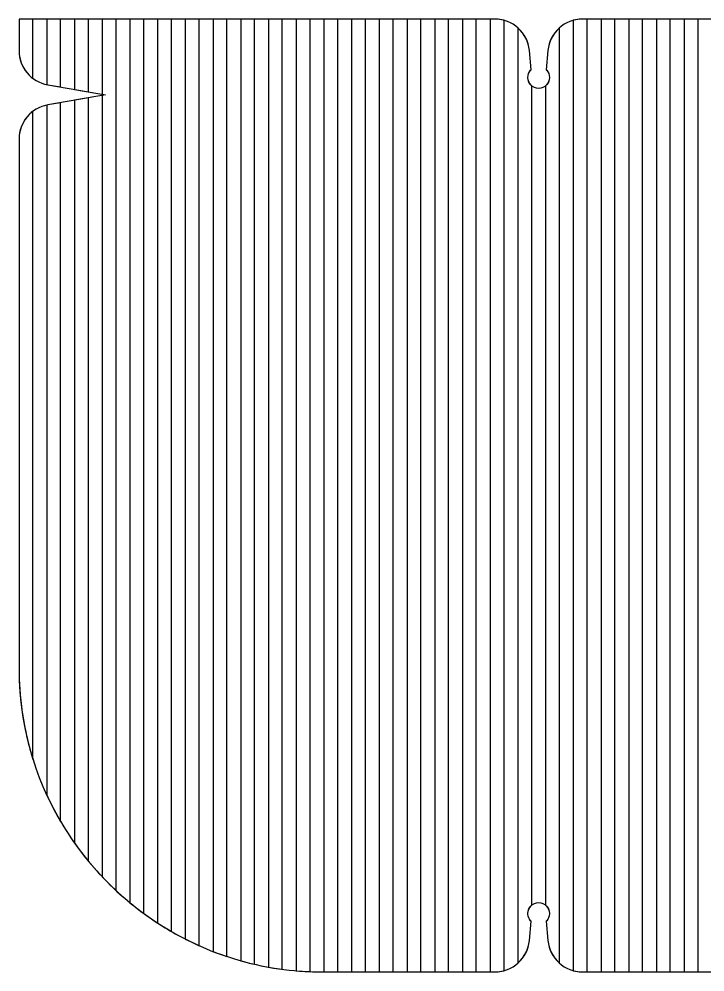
# Model space of a CAD drawing. Header units: millimetres. Extents: x -160 to 160, y -110 to 110.
# Drawn here: x -160 to -1.6, y -110 to 110 of the extents above; entities that cross this region are included whole.
import ezdxf

# ---------------------------------------------------------------- set-up
doc = ezdxf.new("R2010")
doc.units = ezdxf.units.MM
doc.header["$MEASUREMENT"] = 0
doc.layers.add('Layer 1', color=7, linetype='Continuous')

msp = doc.modelspace()

# ---------------------------------------------------------------- linework, layer by layer
at = {"layer": 'Layer 1', "color": 254}
for points, knots in [([(-160, 110), (-160, 110), (-156.8, 110), (-156.8, 110), (-156.8, 110), (-156.8, 110), (-156.8, 96.3053), (-156.8, 96.3053), (-156.8, 96.3053), (-158.7686, 97.7685), (-160, 100.103), (-160, 102.7216), (-160, 102.7216), (-160, 102.7216), (-160, 110), (-160, 110)], [0, 0, 0, 0, 0.2, 0.2, 0.2, 0.2, 0.4, 0.4, 0.4, 0.4, 0.6, 0.6, 0.6, 0.6, 1, 1, 1, 1]), ([(-160, 110), (-160, 110), (-150.4, 110), (-150.4, 110), (-150.4, 110), (-150.4, 110), (-150.4, 94.32), (-150.4, 94.32), (-150.4, 94.32), (-150.4, 94.32), (-153.3791, 94.8414), (-153.3791, 94.8414), (-153.3791, 94.8414), (-157.2406, 95.5172), (-160, 98.8014), (-160, 102.7216), (-160, 102.7216), (-160, 102.7216), (-160, 110), (-160, 110)], [0, 0, 0, 0, 0.16666667, 0.16666667, 0.16666667, 0.16666667, 0.33333333, 0.33333333, 0.33333333, 0.33333333, 0.5, 0.5, 0.5, 0.5, 0.66666667, 0.66666667, 0.66666667, 0.66666667, 1, 1, 1, 1]), ([(-153.6, 110), (-153.6, 110), (-144, 110), (-144, 110), (-144, 110), (-144, 110), (-144, 93.2), (-144, 93.2), (-144, 93.2), (-144, 93.2), (-153.3791, 94.8414), (-153.3791, 94.8414), (-153.3791, 94.8414), (-153.4532, 94.8544), (-153.5267, 94.8686), (-153.6, 94.8835), (-153.6, 94.8835), (-153.6, 94.8835), (-153.6, 110), (-153.6, 110)], [0, 0, 0, 0, 0.16666667, 0.16666667, 0.16666667, 0.16666667, 0.33333333, 0.33333333, 0.33333333, 0.33333333, 0.5, 0.5, 0.5, 0.5, 0.66666667, 0.66666667, 0.66666667, 0.66666667, 1, 1, 1, 1]), ([(-147.2, 110), (-147.2, 110), (-137.6, 110), (-137.6, 110), (-137.6, 110), (-137.6, 110), (-137.6, -91.203), (-137.6, -91.203), (-137.6, -91.203), (-141.1635, -87.8868), (-144.3843, -84.2073), (-147.2, -80.2229), (-147.2, -80.2229), (-147.2, -80.2229), (-147.2, 91.24), (-147.2, 91.24), (-147.2, 91.24), (-147.2, 91.24), (-140, 92.5), (-140, 92.5), (-140, 92.5), (-140, 92.5), (-147.2, 93.76), (-147.2, 93.76), (-147.2, 93.76), (-147.2, 93.76), (-147.2, 110), (-147.2, 110)], [0, 0, 0, 0, 0.125, 0.125, 0.125, 0.125, 0.25, 0.25, 0.25, 0.25, 0.375, 0.375, 0.375, 0.375, 0.5, 0.5, 0.5, 0.5, 0.625, 0.625, 0.625, 0.625, 0.75, 0.75, 0.75, 0.75, 1, 1, 1, 1]), ([(-140.8, 110), (-140.8, 110), (-131.2, 110), (-131.2, 110), (-131.2, 110), (-131.2, 110), (-131.2, -96.4944), (-131.2, -96.4944), (-131.2, -96.4944), (-134.6509, -93.9668), (-137.8651, -91.1337), (-140.8, -88.0327), (-140.8, -88.0327), (-140.8, -88.0327), (-140.8, 92.36), (-140.8, 92.36), (-140.8, 92.36), (-140.8, 92.36), (-140, 92.5), (-140, 92.5), (-140, 92.5), (-140, 92.5), (-140.8, 92.64), (-140.8, 92.64), (-140.8, 92.64), (-140.8, 92.64), (-140.8, 110), (-140.8, 110)], [0, 0, 0, 0, 0.125, 0.125, 0.125, 0.125, 0.25, 0.25, 0.25, 0.25, 0.375, 0.375, 0.375, 0.375, 0.5, 0.5, 0.5, 0.5, 0.625, 0.625, 0.625, 0.625, 0.75, 0.75, 0.75, 0.75, 1, 1, 1, 1]), ([(-134.4, 110), (-134.4, 110), (-124.8, 110), (-124.8, 110), (-124.8, 110), (-124.8, 110), (-124.8, -100.6743), (-124.8, -100.6743), (-124.8, -100.6743), (-128.1871, -98.7186), (-131.3973, -96.4872), (-134.4, -94.0119), (-134.4, -94.0119), (-134.4, -94.0119), (-134.4, 110), (-134.4, 110)], [0, 0, 0, 0, 0.2, 0.2, 0.2, 0.2, 0.4, 0.4, 0.4, 0.4, 0.6, 0.6, 0.6, 0.6, 1, 1, 1, 1]), ([(-128, 110), (-128, 110), (-118.4, 110), (-118.4, 110), (-118.4, 110), (-118.4, 110), (-118.4, -103.9403), (-118.4, -103.9403), (-118.4, -103.9403), (-121.7453, -102.4429), (-124.9533, -100.6899), (-128, -98.7069), (-128, -98.7069), (-128, -98.7069), (-128, 110), (-128, 110)], [0, 0, 0, 0, 0.2, 0.2, 0.2, 0.2, 0.4, 0.4, 0.4, 0.4, 0.6, 0.6, 0.6, 0.6, 1, 1, 1, 1]), ([(-121.6, 110), (-121.6, 110), (-112, 110), (-112, 110), (-112, 110), (-112, 110), (-112, -106.4332), (-112, -106.4332), (-112, -106.4332), (-115.3152, -105.3271), (-118.5225, -103.9801), (-121.6, -102.4105), (-121.6, -102.4105), (-121.6, -102.4105), (-121.6, 110), (-121.6, 110)], [0, 0, 0, 0, 0.2, 0.2, 0.2, 0.2, 0.4, 0.4, 0.4, 0.4, 0.6, 0.6, 0.6, 0.6, 1, 1, 1, 1]), ([(-115.2, 110), (-115.2, 110), (-105.6, 110), (-105.6, 110), (-105.6, 110), (-105.6, 110), (-105.6, -108.2341), (-105.6, -108.2341), (-105.6, -108.2341), (-108.8933, -107.4771), (-112.0988, -106.4841), (-115.2, -105.2776), (-115.2, -105.2776), (-115.2, -105.2776), (-115.2, 110), (-115.2, 110)], [0, 0, 0, 0, 0.2, 0.2, 0.2, 0.2, 0.4, 0.4, 0.4, 0.4, 0.6, 0.6, 0.6, 0.6, 1, 1, 1, 1]), ([(-150.4, 90.68), (-150.4, 90.68), (-150.4, -75.2626), (-150.4, -75.2626), (-150.4, -75.2626), (-156.4948, -64.8909), (-160, -52.8357), (-160, -40), (-160, -40), (-160, -40), (-160, 82.2785), (-160, 82.2785), (-160, 82.2785), (-160, 86.1988), (-157.2406, 89.4829), (-153.379, 90.1587), (-153.379, 90.1587), (-153.379, 90.1587), (-150.4, 90.68), (-150.4, 90.68)], [0, 0, 0, 0, 0.16666667, 0.16666667, 0.16666667, 0.16666667, 0.33333333, 0.33333333, 0.33333333, 0.33333333, 0.5, 0.5, 0.5, 0.5, 0.66666667, 0.66666667, 0.66666667, 0.66666667, 1, 1, 1, 1]), ([(-144, 91.8), (-144, 91.8), (-144, -84.4148), (-144, -84.4148), (-144, -84.4148), (-147.8204, -79.7828), (-151.0565, -74.6543), (-153.6, -69.1471), (-153.6, -69.1471), (-153.6, -69.1471), (-153.6, 90.1166), (-153.6, 90.1166), (-153.6, 90.1166), (-153.5267, 90.1315), (-153.4531, 90.1457), (-153.379, 90.1587), (-153.379, 90.1587), (-153.379, 90.1587), (-144, 91.8), (-144, 91.8)], [0, 0, 0, 0, 0.16666667, 0.16666667, 0.16666667, 0.16666667, 0.33333333, 0.33333333, 0.33333333, 0.33333333, 0.5, 0.5, 0.5, 0.5, 0.66666667, 0.66666667, 0.66666667, 0.66666667, 1, 1, 1, 1]), ([(-156.8, 88.6949), (-156.8, 88.6949), (-156.8, -60.8766), (-156.8, -60.8766), (-156.8, -60.8766), (-158.8776, -54.2764), (-160, -47.263), (-160, -40), (-160, -40), (-160, -40), (-160, 82.2785), (-160, 82.2785), (-160, 82.2785), (-160, 84.8972), (-158.7686, 87.2318), (-156.8, 88.6949)], [0, 0, 0, 0, 0.2, 0.2, 0.2, 0.2, 0.4, 0.4, 0.4, 0.4, 0.6, 0.6, 0.6, 0.6, 1, 1, 1, 1])]:
    msp.add_open_spline(points, degree=3, knots=knots, dxfattribs=at)
at = {"layer": 'Layer 1', "lineweight": 18}
msp.add_open_spline([(-160, 110), (-160, 110), (-159.957, 110), (-159.957, 110), (-159.957, 110), (-123.343, 110), (-86.729, 110), (-50.115, 110), (-50.115, 110), (-45.9595, 110), (-42.5179, 106.8531), (-42.1469, 102.7142), (-42.1469, 102.7142), (-42.1469, 102.7142), (-41.75, 98.2859), (-41.75, 98.2859), (-41.75, 98.2859), (-41.7841, 98.2522), (-41.8179, 98.217), (-41.85, 98.1813), (-41.85, 98.1813), (-42.2493, 97.7385), (-42.5, 97.1436), (-42.5, 96.5), (-42.5, 96.5), (-42.5, 95.1193), (-41.3807, 94), (-40, 94), (-40, 94), (-38.6193, 94), (-37.5, 95.1193), (-37.5, 96.5), (-37.5, 96.5), (-37.5, 97.1513), (-37.7422, 97.7368), (-38.15, 98.1814), (-38.15, 98.1814), (-38.1823, 98.2166), (-38.2115, 98.2473), (-38.2502, 98.2845), (-38.2502, 98.2845), (-38.2502, 98.2845), (-37.8531, 102.7143), (-37.8531, 102.7143), (-37.8531, 102.7143), (-37.4821, 106.8531), (-34.0405, 110), (-29.8851, 110), (-29.8851, 110), (-29.8851, 110), (29.885, 110), (29.885, 110), (29.885, 110), (34.0405, 110), (37.4821, 106.8531), (37.8531, 102.7142), (37.8531, 102.7142), (37.8531, 102.7142), (38.25, 98.2859), (38.25, 98.2859), (38.25, 98.2859), (38.25, 98.2859), (38.2354, 98.2706), (38.2354, 98.2706), (38.2354, 98.2706), (38.2069, 98.2422), (38.1792, 98.2133), (38.1521, 98.1835), (38.1521, 98.1835), (38.1521, 98.1835), (38.15, 98.1813), (38.15, 98.1813), (38.15, 98.1813), (38.15, 98.1813), (38.1434, 98.1739), (38.1434, 98.1739), (38.1434, 98.1739), (37.7785, 97.7695), (37.5439, 97.2452), (37.5057, 96.6671), (37.5057, 96.6671), (37.5057, 96.6671), (37.5037, 96.6357), (37.5037, 96.6357), (37.5037, 96.6357), (37.5037, 96.6357), (37.5025, 96.6107), (37.5025, 96.6107), (37.5025, 96.6107), (37.5025, 96.6107), (37.5009, 96.5661), (37.5009, 96.5661), (37.5009, 96.5661), (37.5009, 96.5661), (37.5007, 96.5612), (37.5007, 96.5612), (37.5007, 96.5612), (37.5007, 96.5612), (37.5007, 96.5602), (37.5007, 96.5602), (37.5007, 96.5602), (37.5007, 96.5602), (37.5007, 96.558), (37.5007, 96.558), (37.5007, 96.558), (37.5007, 96.558), (37.5, 96.5), (37.5, 96.5), (37.5, 96.5), (37.5, 95.1193), (38.6193, 94), (40, 94), (40, 94), (41.3807, 94), (42.5, 95.1193), (42.5, 96.5), (42.5, 96.5), (42.5, 96.5), (42.4993, 96.5602), (42.4993, 96.5602), (42.4993, 96.5602), (42.4993, 96.5602), (42.4993, 96.5609), (42.4993, 96.5609), (42.4993, 96.5609), (42.4993, 96.5609), (42.4993, 96.5612), (42.4993, 96.5612), (42.4993, 96.5612), (42.4993, 96.5612), (42.4992, 96.5626), (42.4992, 96.5626), (42.4992, 96.5626), (42.4992, 96.5626), (42.4972, 96.6213), (42.4972, 96.6213), (42.4972, 96.6213), (42.4972, 96.6213), (42.4971, 96.622), (42.4971, 96.622), (42.4971, 96.622), (42.4687, 97.2243), (42.2322, 97.7648), (41.85, 98.1814), (41.85, 98.1814), (41.85, 98.1814), (41.8485, 98.183), (41.8485, 98.183), (41.8485, 98.183), (41.8485, 98.183), (41.8469, 98.1847), (41.8469, 98.1847), (41.8469, 98.1847), (41.8469, 98.1847), (41.8468, 98.1848), (41.8468, 98.1848), (41.8468, 98.1848), (41.8154, 98.2192), (41.7831, 98.2526), (41.7499, 98.2852), (41.7499, 98.2852), (41.7499, 98.2852), (42.1469, 102.7142), (42.1469, 102.7142), (42.1469, 102.7142), (42.5179, 106.8531), (45.9595, 110), (50.115, 110), (50.115, 110), (50.115, 110), (160, 110), (160, 110), (160, 110), (160, 110), (160, 102.7216), (160, 102.7216), (160, 102.7216), (160, 98.8014), (157.2406, 95.5172), (153.3791, 94.8414), (153.3791, 94.8414), (153.3791, 94.8414), (140, 92.5), (140, 92.5), (140, 92.5), (140, 92.5), (153.379, 90.1587), (153.379, 90.1587), (153.379, 90.1587), (157.2406, 89.4829), (160, 86.1988), (160, 82.2785), (160, 82.2785), (160, 82.2785), (160, -40), (160, -40), (160, -40), (160, -77.2585), (130.497, -107.9613), (93.699, -109.9014), (93.699, -109.9014), (93.3005, -109.9224), (92.9002, -109.9358), (92.5, -109.9502), (92.5, -109.9502), (91.6698, -109.9801), (90.8371, -110), (90, -110), (90, -110), (90, -110), (50.115, -110), (50.115, -110), (50.115, -110), (45.9595, -110), (42.5179, -106.8531), (42.1469, -102.7142), (42.1469, -102.7142), (42.1469, -102.7142), (41.7499, -98.2852), (41.7499, -98.2852), (41.7499, -98.2852), (41.7831, -98.2526), (41.8154, -98.2192), (41.8468, -98.1848), (41.8468, -98.1848), (41.8468, -98.1848), (41.8469, -98.1847), (41.8469, -98.1847), (41.8469, -98.1847), (41.8469, -98.1847), (41.8485, -98.183), (41.8485, -98.183), (41.8485, -98.183), (41.8485, -98.183), (41.85, -98.1814), (41.85, -98.1814), (41.85, -98.1814), (42.2322, -97.7647), (42.4689, -97.2243), (42.4971, -96.622), (42.4971, -96.622), (42.4971, -96.622), (42.4972, -96.6213), (42.4972, -96.6213), (42.4972, -96.6213), (42.4972, -96.6213), (42.4992, -96.5626), (42.4992, -96.5626), (42.4992, -96.5626), (42.4992, -96.5626), (42.4993, -96.5612), (42.4993, -96.5612), (42.4993, -96.5612), (42.4993, -96.5612), (42.4993, -96.5609), (42.4993, -96.5609), (42.4993, -96.5609), (42.4993, -96.5609), (42.4993, -96.5602), (42.4993, -96.5602), (42.4993, -96.5602), (42.4993, -96.5602), (42.5, -96.5), (42.5, -96.5), (42.5, -96.5), (42.5, -95.1193), (41.3807, -94), (40, -94), (40, -94), (38.6193, -94), (37.5, -95.1193), (37.5, -96.5), (37.5, -96.5), (37.5, -96.5), (37.5007, -96.558), (37.5007, -96.558), (37.5007, -96.558), (37.5007, -96.558), (37.5007, -96.5602), (37.5007, -96.5602), (37.5007, -96.5602), (37.5007, -96.5602), (37.5007, -96.5612), (37.5007, -96.5612), (37.5007, -96.5612), (37.5007, -96.5612), (37.5009, -96.5661), (37.5009, -96.5661), (37.5009, -96.5661), (37.5009, -96.5661), (37.5025, -96.6107), (37.5025, -96.6107), (37.5025, -96.6107), (37.5025, -96.6107), (37.5037, -96.6357), (37.5037, -96.6357), (37.5037, -96.6357), (37.5037, -96.6357), (37.5057, -96.6671), (37.5057, -96.6671), (37.5057, -96.6671), (37.5439, -97.2452), (37.7785, -97.7694), (38.1434, -98.1739), (38.1434, -98.1739), (38.1434, -98.1739), (38.15, -98.1813), (38.15, -98.1813), (38.15, -98.1813), (38.15, -98.1813), (38.1521, -98.1835), (38.1521, -98.1835), (38.1521, -98.1835), (38.1792, -98.2132), (38.2069, -98.2423), (38.2354, -98.2706), (38.2354, -98.2706), (38.2354, -98.2706), (38.25, -98.2859), (38.25, -98.2859), (38.25, -98.2859), (38.25, -98.2859), (37.8531, -102.7142), (37.8531, -102.7142), (37.8531, -102.7142), (37.4821, -106.8531), (34.0405, -110), (29.885, -110), (29.885, -110), (29.885, -110), (-29.885, -110), (-29.885, -110), (-29.885, -110), (-34.0405, -110), (-37.4821, -106.8531), (-37.8531, -102.7142), (-37.8531, -102.7142), (-37.8531, -102.7142), (-38.2501, -98.2852), (-38.2501, -98.2852), (-38.2501, -98.2852), (-38.2169, -98.2526), (-38.1846, -98.2192), (-38.1532, -98.1848), (-38.1532, -98.1848), (-38.1532, -98.1848), (-38.1531, -98.1847), (-38.1531, -98.1847), (-38.1531, -98.1847), (-38.1531, -98.1847), (-38.1515, -98.183), (-38.1515, -98.183), (-38.1515, -98.183), (-38.1515, -98.183), (-38.15, -98.1814), (-38.15, -98.1814), (-38.15, -98.1814), (-37.7678, -97.7647), (-37.5311, -97.2243), (-37.5029, -96.622), (-37.5029, -96.622), (-37.5029, -96.622), (-37.5028, -96.6213), (-37.5028, -96.6213), (-37.5028, -96.6213), (-37.5028, -96.6213), (-37.5008, -96.5626), (-37.5008, -96.5626), (-37.5008, -96.5626), (-37.5008, -96.5626), (-37.5007, -96.5612), (-37.5007, -96.5612), (-37.5007, -96.5612), (-37.5007, -96.5612), (-37.5007, -96.5609), (-37.5007, -96.5609), (-37.5007, -96.5609), (-37.5007, -96.5609), (-37.5007, -96.5602), (-37.5007, -96.5602), (-37.5007, -96.5602), (-37.5007, -96.5602), (-37.5, -96.5), (-37.5, -96.5), (-37.5, -96.5), (-37.5, -95.1193), (-38.6193, -94), (-40, -94), (-40, -94), (-41.3807, -94), (-42.5, -95.1193), (-42.5, -96.5), (-42.5, -96.5), (-42.5, -96.5), (-42.4993, -96.558), (-42.4993, -96.558), (-42.4993, -96.558), (-42.4993, -96.558), (-42.4993, -96.5602), (-42.4993, -96.5602), (-42.4993, -96.5602), (-42.4993, -96.5602), (-42.4993, -96.5612), (-42.4993, -96.5612), (-42.4993, -96.5612), (-42.4993, -96.5612), (-42.4991, -96.5661), (-42.4991, -96.5661), (-42.4991, -96.5661), (-42.4991, -96.5661), (-42.4975, -96.6107), (-42.4975, -96.6107), (-42.4975, -96.6107), (-42.4975, -96.6107), (-42.4963, -96.6357), (-42.4963, -96.6357), (-42.4963, -96.6357), (-42.4963, -96.6357), (-42.4943, -96.6671), (-42.4943, -96.6671), (-42.4943, -96.6671), (-42.4561, -97.2452), (-42.2215, -97.7694), (-41.8566, -98.1739), (-41.8566, -98.1739), (-41.8566, -98.1739), (-41.85, -98.1813), (-41.85, -98.1813), (-41.85, -98.1813), (-41.85, -98.1813), (-41.8479, -98.1835), (-41.8479, -98.1835), (-41.8479, -98.1835), (-41.8208, -98.2132), (-41.7931, -98.2423), (-41.7646, -98.2706), (-41.7646, -98.2706), (-41.7646, -98.2706), (-41.75, -98.2859), (-41.75, -98.2859), (-41.75, -98.2859), (-41.75, -98.2859), (-42.1469, -102.7142), (-42.1469, -102.7142), (-42.1469, -102.7142), (-42.5179, -106.8531), (-45.9595, -110), (-50.115, -110), (-50.115, -110), (-50.115, -110), (-90, -110), (-90, -110), (-90, -110), (-128.4992, -110), (-160, -78.5), (-160, -40), (-160, -40), (-160, -40), (-160, 82.2785), (-160, 82.2785), (-160, 82.2785), (-160, 86.1988), (-157.2406, 89.4829), (-153.379, 90.1587), (-153.379, 90.1587), (-153.379, 90.1587), (-140, 92.5), (-140, 92.5), (-140, 92.5), (-140, 92.5), (-153.3791, 94.8414), (-153.3791, 94.8414), (-153.3791, 94.8414), (-157.2406, 95.5172), (-160, 98.8014), (-160, 102.7216), (-160, 102.7216), (-160, 102.7216), (-160, 110), (-160, 110)], degree=3, knots=[0, 0, 0, 0, 0.00826446, 0.00826446, 0.00826446, 0.00826446, 0.01652893, 0.01652893, 0.01652893, 0.01652893, 0.02479339, 0.02479339, 0.02479339, 0.02479339, 0.03305785, 0.03305785, 0.03305785, 0.03305785, 0.04132231, 0.04132231, 0.04132231, 0.04132231, 0.04958678, 0.04958678, 0.04958678, 0.04958678, 0.05785124, 0.05785124, 0.05785124, 0.05785124, 0.0661157, 0.0661157, 0.0661157, 0.0661157, 0.07438017, 0.07438017, 0.07438017, 0.07438017, 0.08264463, 0.08264463, 0.08264463, 0.08264463, 0.09090909, 0.09090909, 0.09090909, 0.09090909, 0.09917355, 0.09917355, 0.09917355, 0.09917355, 0.10743802, 0.10743802, 0.10743802, 0.10743802, 0.11570248, 0.11570248, 0.11570248, 0.11570248, 0.12396694, 0.12396694, 0.12396694, 0.12396694, 0.1322314, 0.1322314, 0.1322314, 0.1322314, 0.14049587, 0.14049587, 0.14049587, 0.14049587, 0.14876033, 0.14876033, 0.14876033, 0.14876033, 0.15702479, 0.15702479, 0.15702479, 0.15702479, 0.16528926, 0.16528926, 0.16528926, 0.16528926, 0.17355372, 0.17355372, 0.17355372, 0.17355372, 0.18181818, 0.18181818, 0.18181818, 0.18181818, 0.19008264, 0.19008264, 0.19008264, 0.19008264, 0.19834711, 0.19834711, 0.19834711, 0.19834711, 0.20661157, 0.20661157, 0.20661157, 0.20661157, 0.21487603, 0.21487603, 0.21487603, 0.21487603, 0.2231405, 0.2231405, 0.2231405, 0.2231405, 0.23140496, 0.23140496, 0.23140496, 0.23140496, 0.23966942, 0.23966942, 0.23966942, 0.23966942, 0.24793388, 0.24793388, 0.24793388, 0.24793388, 0.25619835, 0.25619835, 0.25619835, 0.25619835, 0.26446281, 0.26446281, 0.26446281, 0.26446281, 0.27272727, 0.27272727, 0.27272727, 0.27272727, 0.28099174, 0.28099174, 0.28099174, 0.28099174, 0.2892562, 0.2892562, 0.2892562, 0.2892562, 0.29752066, 0.29752066, 0.29752066, 0.29752066, 0.30578512, 0.30578512, 0.30578512, 0.30578512, 0.31404959, 0.31404959, 0.31404959, 0.31404959, 0.32231405, 0.32231405, 0.32231405, 0.32231405, 0.33057851, 0.33057851, 0.33057851, 0.33057851, 0.33884298, 0.33884298, 0.33884298, 0.33884298, 0.34710744, 0.34710744, 0.34710744, 0.34710744, 0.3553719, 0.3553719, 0.3553719, 0.3553719, 0.36363636, 0.36363636, 0.36363636, 0.36363636, 0.37190083, 0.37190083, 0.37190083, 0.37190083, 0.38016529, 0.38016529, 0.38016529, 0.38016529, 0.38842975, 0.38842975, 0.38842975, 0.38842975, 0.39669421, 0.39669421, 0.39669421, 0.39669421, 0.40495868, 0.40495868, 0.40495868, 0.40495868, 0.41322314, 0.41322314, 0.41322314, 0.41322314, 0.4214876, 0.4214876, 0.4214876, 0.4214876, 0.42975207, 0.42975207, 0.42975207, 0.42975207, 0.43801653, 0.43801653, 0.43801653, 0.43801653, 0.44628099, 0.44628099, 0.44628099, 0.44628099, 0.45454545, 0.45454545, 0.45454545, 0.45454545, 0.46280992, 0.46280992, 0.46280992, 0.46280992, 0.47107438, 0.47107438, 0.47107438, 0.47107438, 0.47933884, 0.47933884, 0.47933884, 0.47933884, 0.48760331, 0.48760331, 0.48760331, 0.48760331, 0.49586777, 0.49586777, 0.49586777, 0.49586777, 0.50413223, 0.50413223, 0.50413223, 0.50413223, 0.51239669, 0.51239669, 0.51239669, 0.51239669, 0.52066116, 0.52066116, 0.52066116, 0.52066116, 0.52892562, 0.52892562, 0.52892562, 0.52892562, 0.53719008, 0.53719008, 0.53719008, 0.53719008, 0.54545455, 0.54545455, 0.54545455, 0.54545455, 0.55371901, 0.55371901, 0.55371901, 0.55371901, 0.56198347, 0.56198347, 0.56198347, 0.56198347, 0.57024793, 0.57024793, 0.57024793, 0.57024793, 0.5785124, 0.5785124, 0.5785124, 0.5785124, 0.58677686, 0.58677686, 0.58677686, 0.58677686, 0.59504132, 0.59504132, 0.59504132, 0.59504132, 0.60330579, 0.60330579, 0.60330579, 0.60330579, 0.61157025, 0.61157025, 0.61157025, 0.61157025, 0.61983471, 0.61983471, 0.61983471, 0.61983471, 0.62809917, 0.62809917, 0.62809917, 0.62809917, 0.63636364, 0.63636364, 0.63636364, 0.63636364, 0.6446281, 0.6446281, 0.6446281, 0.6446281, 0.65289256, 0.65289256, 0.65289256, 0.65289256, 0.66115702, 0.66115702, 0.66115702, 0.66115702, 0.66942149, 0.66942149, 0.66942149, 0.66942149, 0.67768595, 0.67768595, 0.67768595, 0.67768595, 0.68595041, 0.68595041, 0.68595041, 0.68595041, 0.69421488, 0.69421488, 0.69421488, 0.69421488, 0.70247934, 0.70247934, 0.70247934, 0.70247934, 0.7107438, 0.7107438, 0.7107438, 0.7107438, 0.71900826, 0.71900826, 0.71900826, 0.71900826, 0.72727273, 0.72727273, 0.72727273, 0.72727273, 0.73553719, 0.73553719, 0.73553719, 0.73553719, 0.74380165, 0.74380165, 0.74380165, 0.74380165, 0.75206612, 0.75206612, 0.75206612, 0.75206612, 0.76033058, 0.76033058, 0.76033058, 0.76033058, 0.76859504, 0.76859504, 0.76859504, 0.76859504, 0.7768595, 0.7768595, 0.7768595, 0.7768595, 0.78512397, 0.78512397, 0.78512397, 0.78512397, 0.79338843, 0.79338843, 0.79338843, 0.79338843, 0.80165289, 0.80165289, 0.80165289, 0.80165289, 0.80991736, 0.80991736, 0.80991736, 0.80991736, 0.81818182, 0.81818182, 0.81818182, 0.81818182, 0.82644628, 0.82644628, 0.82644628, 0.82644628, 0.83471074, 0.83471074, 0.83471074, 0.83471074, 0.84297521, 0.84297521, 0.84297521, 0.84297521, 0.85123967, 0.85123967, 0.85123967, 0.85123967, 0.85950413, 0.85950413, 0.85950413, 0.85950413, 0.8677686, 0.8677686, 0.8677686, 0.8677686, 0.87603306, 0.87603306, 0.87603306, 0.87603306, 0.88429752, 0.88429752, 0.88429752, 0.88429752, 0.89256198, 0.89256198, 0.89256198, 0.89256198, 0.90082645, 0.90082645, 0.90082645, 0.90082645, 0.90909091, 0.90909091, 0.90909091, 0.90909091, 0.91735537, 0.91735537, 0.91735537, 0.91735537, 0.92561983, 0.92561983, 0.92561983, 0.92561983, 0.9338843, 0.9338843, 0.9338843, 0.9338843, 0.94214876, 0.94214876, 0.94214876, 0.94214876, 0.95041322, 0.95041322, 0.95041322, 0.95041322, 0.95867769, 0.95867769, 0.95867769, 0.95867769, 0.96694215, 0.96694215, 0.96694215, 0.96694215, 0.97520661, 0.97520661, 0.97520661, 0.97520661, 0.98347107, 0.98347107, 0.98347107, 0.98347107, 1, 1, 1, 1], dxfattribs=at)
at = {"layer": 'Layer 1', "color": 7}
for points, knots in [([(-108.8, 110), (-108.8, 110), (-99.2, 110), (-99.2, 110), (-99.2, 110), (-99.2, 110), (-99.2, -109.3903), (-99.2, -109.3903), (-99.2, -109.3903), (-102.4753, -108.9554), (-105.6807, -108.2919), (-108.8, -107.4162), (-108.8, -107.4162), (-108.8, -107.4162), (-108.8, 110), (-108.8, 110)], [0, 0, 0, 0, 0.2, 0.2, 0.2, 0.2, 0.4, 0.4, 0.4, 0.4, 0.6, 0.6, 0.6, 0.6, 1, 1, 1, 1]), ([(-102.4, 110), (-102.4, 110), (-92.8, 110), (-92.8, 110), (-92.8, 110), (-92.8, 110), (-92.8, -109.9387), (-92.8, -109.9387), (-92.8, -109.9387), (-96.0602, -109.8087), (-99.266, -109.4579), (-102.4, -108.8918), (-102.4, -108.8918), (-102.4, -108.8918), (-102.4, 110), (-102.4, 110)], [0, 0, 0, 0, 0.2, 0.2, 0.2, 0.2, 0.4, 0.4, 0.4, 0.4, 0.6, 0.6, 0.6, 0.6, 1, 1, 1, 1]), ([(-96, 110), (-96, 110), (-86.4, 110), (-86.4, 110), (-86.4, 110), (-86.4, 110), (-86.4, -110), (-86.4, -110), (-86.4, -110), (-86.4, -110), (-90, -110), (-90, -110), (-90, -110), (-92.0209, -110), (-94.0212, -109.9082), (-96, -109.7381), (-96, -109.7381), (-96, -109.7381), (-96, 110), (-96, 110)], [0, 0, 0, 0, 0.16666667, 0.16666667, 0.16666667, 0.16666667, 0.33333333, 0.33333333, 0.33333333, 0.33333333, 0.5, 0.5, 0.5, 0.5, 0.66666667, 0.66666667, 0.66666667, 0.66666667, 1, 1, 1, 1]), ([(-89.6, 110), (-89.6, 110), (-80, 110), (-80, 110), (-80, 110), (-80, 110), (-80, -110), (-80, -110), (-80, -110), (-80, -110), (-89.6, -110), (-89.6, -110), (-89.6, -110), (-89.6, -110), (-89.6, 110), (-89.6, 110)], [0, 0, 0, 0, 0.2, 0.2, 0.2, 0.2, 0.4, 0.4, 0.4, 0.4, 0.6, 0.6, 0.6, 0.6, 1, 1, 1, 1]), ([(-83.2, 110), (-83.2, 110), (-73.6, 110), (-73.6, 110), (-73.6, 110), (-73.6, 110), (-73.6, -110), (-73.6, -110), (-73.6, -110), (-73.6, -110), (-83.2, -110), (-83.2, -110), (-83.2, -110), (-83.2, -110), (-83.2, 110), (-83.2, 110)], [0, 0, 0, 0, 0.2, 0.2, 0.2, 0.2, 0.4, 0.4, 0.4, 0.4, 0.6, 0.6, 0.6, 0.6, 1, 1, 1, 1]), ([(-76.8, 110), (-76.8, 110), (-67.2, 110), (-67.2, 110), (-67.2, 110), (-67.2, 110), (-67.2, -110), (-67.2, -110), (-67.2, -110), (-67.2, -110), (-76.8, -110), (-76.8, -110), (-76.8, -110), (-76.8, -110), (-76.8, 110), (-76.8, 110)], [0, 0, 0, 0, 0.2, 0.2, 0.2, 0.2, 0.4, 0.4, 0.4, 0.4, 0.6, 0.6, 0.6, 0.6, 1, 1, 1, 1]), ([(-70.4, 110), (-70.4, 110), (-60.8, 110), (-60.8, 110), (-60.8, 110), (-60.8, 110), (-60.8, -110), (-60.8, -110), (-60.8, -110), (-60.8, -110), (-70.4, -110), (-70.4, -110), (-70.4, -110), (-70.4, -110), (-70.4, 110), (-70.4, 110)], [0, 0, 0, 0, 0.2, 0.2, 0.2, 0.2, 0.4, 0.4, 0.4, 0.4, 0.6, 0.6, 0.6, 0.6, 1, 1, 1, 1]), ([(-64, 110), (-64, 110), (-54.4, 110), (-54.4, 110), (-54.4, 110), (-54.4, 110), (-54.4, -110), (-54.4, -110), (-54.4, -110), (-54.4, -110), (-64, -110), (-64, -110), (-64, -110), (-64, -110), (-64, 110), (-64, 110)], [0, 0, 0, 0, 0.2, 0.2, 0.2, 0.2, 0.4, 0.4, 0.4, 0.4, 0.6, 0.6, 0.6, 0.6, 1, 1, 1, 1]), ([(-57.6, 110), (-57.6, 110), (-50.115, 110), (-50.115, 110), (-50.115, 110), (-49.3835, 110), (-48.6744, 109.9022), (-48, 109.7189), (-48, 109.7189), (-48, 109.7189), (-48, -109.7189), (-48, -109.7189), (-48, -109.7189), (-48.6744, -109.9022), (-49.3835, -110), (-50.115, -110), (-50.115, -110), (-50.115, -110), (-57.6, -110), (-57.6, -110), (-57.6, -110), (-57.6, -110), (-57.6, 110), (-57.6, 110)], [0, 0, 0, 0, 0.14285714, 0.14285714, 0.14285714, 0.14285714, 0.28571429, 0.28571429, 0.28571429, 0.28571429, 0.42857143, 0.42857143, 0.42857143, 0.42857143, 0.57142857, 0.57142857, 0.57142857, 0.57142857, 0.71428571, 0.71428571, 0.71428571, 0.71428571, 1, 1, 1, 1]), ([(-51.2, 110), (-51.2, 110), (-50.115, 110), (-50.115, 110), (-50.115, 110), (-45.9595, 110), (-42.5179, 106.8531), (-42.1469, 102.7142), (-42.1469, 102.7142), (-42.1469, 102.7142), (-41.75, 98.2859), (-41.75, 98.2859), (-41.75, 98.2859), (-41.7841, 98.2522), (-41.8179, 98.217), (-41.85, 98.1813), (-41.85, 98.1813), (-42.2493, 97.7385), (-42.5, 97.1436), (-42.5, 96.5), (-42.5, 96.5), (-42.5, 95.728), (-42.1499, 95.0378), (-41.6, 94.5792), (-41.6, 94.5792), (-41.6, 94.5792), (-41.6, -94.5792), (-41.6, -94.5792), (-41.6, -94.5792), (-42.1499, -95.0378), (-42.5, -95.728), (-42.5, -96.5), (-42.5, -96.5), (-42.5, -96.5), (-42.4993, -96.558), (-42.4993, -96.558), (-42.4993, -96.558), (-42.4993, -96.558), (-42.4993, -96.5602), (-42.4993, -96.5602), (-42.4993, -96.5602), (-42.4993, -96.5602), (-42.4993, -96.5612), (-42.4993, -96.5612), (-42.4993, -96.5612), (-42.4993, -96.5612), (-42.4991, -96.5661), (-42.4991, -96.5661), (-42.4991, -96.5661), (-42.4991, -96.5661), (-42.4975, -96.6107), (-42.4975, -96.6107), (-42.4975, -96.6107), (-42.4975, -96.6107), (-42.4963, -96.6357), (-42.4963, -96.6357), (-42.4963, -96.6357), (-42.4963, -96.6357), (-42.4943, -96.6671), (-42.4943, -96.6671), (-42.4943, -96.6671), (-42.4561, -97.2452), (-42.2215, -97.7694), (-41.8566, -98.1739), (-41.8566, -98.1739), (-41.8566, -98.1739), (-41.85, -98.1813), (-41.85, -98.1813), (-41.85, -98.1813), (-41.85, -98.1813), (-41.8479, -98.1835), (-41.8479, -98.1835), (-41.8479, -98.1835), (-41.8208, -98.2132), (-41.7931, -98.2423), (-41.7646, -98.2706), (-41.7646, -98.2706), (-41.7646, -98.2706), (-41.75, -98.2859), (-41.75, -98.2859), (-41.75, -98.2859), (-41.75, -98.2859), (-42.1469, -102.7142), (-42.1469, -102.7142), (-42.1469, -102.7142), (-42.5179, -106.8531), (-45.9595, -110), (-50.115, -110), (-50.115, -110), (-50.115, -110), (-51.2, -110), (-51.2, -110), (-51.2, -110), (-51.2, -110), (-51.2, 110), (-51.2, 110)], [0, 0, 0, 0, 0.04, 0.04, 0.04, 0.04, 0.08, 0.08, 0.08, 0.08, 0.12, 0.12, 0.12, 0.12, 0.16, 0.16, 0.16, 0.16, 0.2, 0.2, 0.2, 0.2, 0.24, 0.24, 0.24, 0.24, 0.28, 0.28, 0.28, 0.28, 0.32, 0.32, 0.32, 0.32, 0.36, 0.36, 0.36, 0.36, 0.4, 0.4, 0.4, 0.4, 0.44, 0.44, 0.44, 0.44, 0.48, 0.48, 0.48, 0.48, 0.52, 0.52, 0.52, 0.52, 0.56, 0.56, 0.56, 0.56, 0.6, 0.6, 0.6, 0.6, 0.64, 0.64, 0.64, 0.64, 0.68, 0.68, 0.68, 0.68, 0.72, 0.72, 0.72, 0.72, 0.76, 0.76, 0.76, 0.76, 0.8, 0.8, 0.8, 0.8, 0.84, 0.84, 0.84, 0.84, 0.88, 0.88, 0.88, 0.88, 0.92, 0.92, 0.92, 0.92, 1, 1, 1, 1]), ([(-35.2, 107.9881), (-35.2, 107.9881), (-35.2, -107.9881), (-35.2, -107.9881), (-35.2, -107.9881), (-36.6749, -106.6791), (-37.6638, -104.8259), (-37.8531, -102.7142), (-37.8531, -102.7142), (-37.8531, -102.7142), (-38.2501, -98.2852), (-38.2501, -98.2852), (-38.2501, -98.2852), (-38.2169, -98.2526), (-38.1846, -98.2192), (-38.1532, -98.1848), (-38.1532, -98.1848), (-38.1532, -98.1848), (-38.1531, -98.1847), (-38.1531, -98.1847), (-38.1531, -98.1847), (-38.1531, -98.1847), (-38.1515, -98.183), (-38.1515, -98.183), (-38.1515, -98.183), (-38.1515, -98.183), (-38.15, -98.1814), (-38.15, -98.1814), (-38.15, -98.1814), (-37.7678, -97.7647), (-37.5311, -97.2243), (-37.5029, -96.622), (-37.5029, -96.622), (-37.5029, -96.622), (-37.5028, -96.6213), (-37.5028, -96.6213), (-37.5028, -96.6213), (-37.5028, -96.6213), (-37.5008, -96.5626), (-37.5008, -96.5626), (-37.5008, -96.5626), (-37.5008, -96.5626), (-37.5007, -96.5612), (-37.5007, -96.5612), (-37.5007, -96.5612), (-37.5007, -96.5612), (-37.5007, -96.5609), (-37.5007, -96.5609), (-37.5007, -96.5609), (-37.5007, -96.5609), (-37.5007, -96.5602), (-37.5007, -96.5602), (-37.5007, -96.5602), (-37.5007, -96.5602), (-37.5, -96.5), (-37.5, -96.5), (-37.5, -96.5), (-37.5, -95.1193), (-38.6193, -94), (-40, -94), (-40, -94), (-41.3807, -94), (-42.5, -95.1193), (-42.5, -96.5), (-42.5, -96.5), (-42.5, -96.5), (-42.4993, -96.558), (-42.4993, -96.558), (-42.4993, -96.558), (-42.4993, -96.558), (-42.4993, -96.5602), (-42.4993, -96.5602), (-42.4993, -96.5602), (-42.4993, -96.5602), (-42.4993, -96.5612), (-42.4993, -96.5612), (-42.4993, -96.5612), (-42.4993, -96.5612), (-42.4991, -96.5661), (-42.4991, -96.5661), (-42.4991, -96.5661), (-42.4991, -96.5661), (-42.4975, -96.6107), (-42.4975, -96.6107), (-42.4975, -96.6107), (-42.4975, -96.6107), (-42.4963, -96.6357), (-42.4963, -96.6357), (-42.4963, -96.6357), (-42.4963, -96.6357), (-42.4943, -96.6671), (-42.4943, -96.6671), (-42.4943, -96.6671), (-42.4561, -97.2452), (-42.2215, -97.7694), (-41.8566, -98.1739), (-41.8566, -98.1739), (-41.8566, -98.1739), (-41.85, -98.1813), (-41.85, -98.1813), (-41.85, -98.1813), (-41.85, -98.1813), (-41.8479, -98.1835), (-41.8479, -98.1835), (-41.8479, -98.1835), (-41.8208, -98.2132), (-41.7931, -98.2423), (-41.7646, -98.2706), (-41.7646, -98.2706), (-41.7646, -98.2706), (-41.75, -98.2859), (-41.75, -98.2859), (-41.75, -98.2859), (-41.75, -98.2859), (-42.1469, -102.7142), (-42.1469, -102.7142), (-42.1469, -102.7142), (-42.3362, -104.8259), (-43.3251, -106.6791), (-44.8, -107.9881), (-44.8, -107.9881), (-44.8, -107.9881), (-44.8, 107.9881), (-44.8, 107.9881), (-44.8, 107.9881), (-43.3251, 106.6791), (-42.3362, 104.8259), (-42.1469, 102.7142), (-42.1469, 102.7142), (-42.1469, 102.7142), (-41.75, 98.2859), (-41.75, 98.2859), (-41.75, 98.2859), (-41.7841, 98.2522), (-41.8179, 98.217), (-41.85, 98.1813), (-41.85, 98.1813), (-42.2493, 97.7385), (-42.5, 97.1436), (-42.5, 96.5), (-42.5, 96.5), (-42.5, 95.1193), (-41.3807, 94), (-40, 94), (-40, 94), (-38.6193, 94), (-37.5, 95.1193), (-37.5, 96.5), (-37.5, 96.5), (-37.5, 97.1513), (-37.7422, 97.7368), (-38.15, 98.1814), (-38.15, 98.1814), (-38.1823, 98.2166), (-38.2115, 98.2473), (-38.2502, 98.2845), (-38.2502, 98.2845), (-38.2502, 98.2845), (-37.8531, 102.7143), (-37.8531, 102.7143), (-37.8531, 102.7143), (-37.6638, 104.826), (-36.6749, 106.679), (-35.2, 107.9881)], [0, 0, 0, 0, 0.02380952, 0.02380952, 0.02380952, 0.02380952, 0.04761905, 0.04761905, 0.04761905, 0.04761905, 0.07142857, 0.07142857, 0.07142857, 0.07142857, 0.0952381, 0.0952381, 0.0952381, 0.0952381, 0.11904762, 0.11904762, 0.11904762, 0.11904762, 0.14285714, 0.14285714, 0.14285714, 0.14285714, 0.16666667, 0.16666667, 0.16666667, 0.16666667, 0.19047619, 0.19047619, 0.19047619, 0.19047619, 0.21428571, 0.21428571, 0.21428571, 0.21428571, 0.23809524, 0.23809524, 0.23809524, 0.23809524, 0.26190476, 0.26190476, 0.26190476, 0.26190476, 0.28571429, 0.28571429, 0.28571429, 0.28571429, 0.30952381, 0.30952381, 0.30952381, 0.30952381, 0.33333333, 0.33333333, 0.33333333, 0.33333333, 0.35714286, 0.35714286, 0.35714286, 0.35714286, 0.38095238, 0.38095238, 0.38095238, 0.38095238, 0.4047619, 0.4047619, 0.4047619, 0.4047619, 0.42857143, 0.42857143, 0.42857143, 0.42857143, 0.45238095, 0.45238095, 0.45238095, 0.45238095, 0.47619048, 0.47619048, 0.47619048, 0.47619048, 0.5, 0.5, 0.5, 0.5, 0.52380952, 0.52380952, 0.52380952, 0.52380952, 0.54761905, 0.54761905, 0.54761905, 0.54761905, 0.57142857, 0.57142857, 0.57142857, 0.57142857, 0.5952381, 0.5952381, 0.5952381, 0.5952381, 0.61904762, 0.61904762, 0.61904762, 0.61904762, 0.64285714, 0.64285714, 0.64285714, 0.64285714, 0.66666667, 0.66666667, 0.66666667, 0.66666667, 0.69047619, 0.69047619, 0.69047619, 0.69047619, 0.71428571, 0.71428571, 0.71428571, 0.71428571, 0.73809524, 0.73809524, 0.73809524, 0.73809524, 0.76190476, 0.76190476, 0.76190476, 0.76190476, 0.78571429, 0.78571429, 0.78571429, 0.78571429, 0.80952381, 0.80952381, 0.80952381, 0.80952381, 0.83333333, 0.83333333, 0.83333333, 0.83333333, 0.85714286, 0.85714286, 0.85714286, 0.85714286, 0.88095238, 0.88095238, 0.88095238, 0.88095238, 0.9047619, 0.9047619, 0.9047619, 0.9047619, 0.92857143, 0.92857143, 0.92857143, 0.92857143, 0.95238095, 0.95238095, 0.95238095, 0.95238095, 1, 1, 1, 1]), ([(-29.8851, 110), (-29.8851, 110), (-28.8, 110), (-28.8, 110), (-28.8, 110), (-28.8, 110), (-28.8, -110), (-28.8, -110), (-28.8, -110), (-28.8, -110), (-29.885, -110), (-29.885, -110), (-29.885, -110), (-34.0405, -110), (-37.4821, -106.8531), (-37.8531, -102.7142), (-37.8531, -102.7142), (-37.8531, -102.7142), (-38.2501, -98.2852), (-38.2501, -98.2852), (-38.2501, -98.2852), (-38.2169, -98.2526), (-38.1846, -98.2192), (-38.1532, -98.1848), (-38.1532, -98.1848), (-38.1532, -98.1848), (-38.1531, -98.1847), (-38.1531, -98.1847), (-38.1531, -98.1847), (-38.1531, -98.1847), (-38.1515, -98.183), (-38.1515, -98.183), (-38.1515, -98.183), (-38.1515, -98.183), (-38.15, -98.1814), (-38.15, -98.1814), (-38.15, -98.1814), (-37.7678, -97.7647), (-37.5311, -97.2243), (-37.5029, -96.622), (-37.5029, -96.622), (-37.5029, -96.622), (-37.5028, -96.6213), (-37.5028, -96.6213), (-37.5028, -96.6213), (-37.5028, -96.6213), (-37.5008, -96.5626), (-37.5008, -96.5626), (-37.5008, -96.5626), (-37.5008, -96.5626), (-37.5007, -96.5612), (-37.5007, -96.5612), (-37.5007, -96.5612), (-37.5007, -96.5612), (-37.5007, -96.5609), (-37.5007, -96.5609), (-37.5007, -96.5609), (-37.5007, -96.5609), (-37.5007, -96.5602), (-37.5007, -96.5602), (-37.5007, -96.5602), (-37.5007, -96.5602), (-37.5, -96.5), (-37.5, -96.5), (-37.5, -96.5), (-37.5, -95.728), (-37.8501, -95.0378), (-38.4, -94.5792), (-38.4, -94.5792), (-38.4, -94.5792), (-38.4, 94.5792), (-38.4, 94.5792), (-38.4, 94.5792), (-37.8501, 95.0378), (-37.5, 95.728), (-37.5, 96.5), (-37.5, 96.5), (-37.5, 97.1513), (-37.7422, 97.7368), (-38.15, 98.1814), (-38.15, 98.1814), (-38.1823, 98.2166), (-38.2115, 98.2473), (-38.2502, 98.2845), (-38.2502, 98.2845), (-38.2502, 98.2845), (-37.8531, 102.7143), (-37.8531, 102.7143), (-37.8531, 102.7143), (-37.4821, 106.8531), (-34.0405, 110), (-29.8851, 110)], [0, 0, 0, 0, 0.04166667, 0.04166667, 0.04166667, 0.04166667, 0.08333333, 0.08333333, 0.08333333, 0.08333333, 0.125, 0.125, 0.125, 0.125, 0.16666667, 0.16666667, 0.16666667, 0.16666667, 0.20833333, 0.20833333, 0.20833333, 0.20833333, 0.25, 0.25, 0.25, 0.25, 0.29166667, 0.29166667, 0.29166667, 0.29166667, 0.33333333, 0.33333333, 0.33333333, 0.33333333, 0.375, 0.375, 0.375, 0.375, 0.41666667, 0.41666667, 0.41666667, 0.41666667, 0.45833333, 0.45833333, 0.45833333, 0.45833333, 0.5, 0.5, 0.5, 0.5, 0.54166667, 0.54166667, 0.54166667, 0.54166667, 0.58333333, 0.58333333, 0.58333333, 0.58333333, 0.625, 0.625, 0.625, 0.625, 0.66666667, 0.66666667, 0.66666667, 0.66666667, 0.70833333, 0.70833333, 0.70833333, 0.70833333, 0.75, 0.75, 0.75, 0.75, 0.79166667, 0.79166667, 0.79166667, 0.79166667, 0.83333333, 0.83333333, 0.83333333, 0.83333333, 0.875, 0.875, 0.875, 0.875, 0.91666667, 0.91666667, 0.91666667, 0.91666667, 1, 1, 1, 1]), ([(-29.8851, 110), (-29.8851, 110), (-22.4, 110), (-22.4, 110), (-22.4, 110), (-22.4, 110), (-22.4, -110), (-22.4, -110), (-22.4, -110), (-22.4, -110), (-29.885, -110), (-29.885, -110), (-29.885, -110), (-30.6165, -110), (-31.3256, -109.9022), (-32, -109.7189), (-32, -109.7189), (-32, -109.7189), (-32, 109.7189), (-32, 109.7189), (-32, 109.7189), (-31.3256, 109.9021), (-30.6165, 110), (-29.8851, 110)], [0, 0, 0, 0, 0.14285714, 0.14285714, 0.14285714, 0.14285714, 0.28571429, 0.28571429, 0.28571429, 0.28571429, 0.42857143, 0.42857143, 0.42857143, 0.42857143, 0.57142857, 0.57142857, 0.57142857, 0.57142857, 0.71428571, 0.71428571, 0.71428571, 0.71428571, 1, 1, 1, 1]), ([(-25.6, 110), (-25.6, 110), (-16, 110), (-16, 110), (-16, 110), (-16, 110), (-16, -110), (-16, -110), (-16, -110), (-16, -110), (-25.6, -110), (-25.6, -110), (-25.6, -110), (-25.6, -110), (-25.6, 110), (-25.6, 110)], [0, 0, 0, 0, 0.2, 0.2, 0.2, 0.2, 0.4, 0.4, 0.4, 0.4, 0.6, 0.6, 0.6, 0.6, 1, 1, 1, 1]), ([(-19.2, 110), (-19.2, 110), (-9.6, 110), (-9.6, 110), (-9.6, 110), (-9.6, 110), (-9.6, -110), (-9.6, -110), (-9.6, -110), (-9.6, -110), (-19.2, -110), (-19.2, -110), (-19.2, -110), (-19.2, -110), (-19.2, 110), (-19.2, 110)], [0, 0, 0, 0, 0.2, 0.2, 0.2, 0.2, 0.4, 0.4, 0.4, 0.4, 0.6, 0.6, 0.6, 0.6, 1, 1, 1, 1]), ([(-12.8, 110), (-12.8, 110), (-3.2, 110), (-3.2, 110), (-3.2, 110), (-3.2, 110), (-3.2, -110), (-3.2, -110), (-3.2, -110), (-3.2, -110), (-12.8, -110), (-12.8, -110), (-12.8, -110), (-12.8, -110), (-12.8, 110), (-12.8, 110)], [0, 0, 0, 0, 0.2, 0.2, 0.2, 0.2, 0.4, 0.4, 0.4, 0.4, 0.6, 0.6, 0.6, 0.6, 1, 1, 1, 1]), ([(-6.4, 110), (-6.4, 110), (3.2, 110), (3.2, 110), (3.2, 110), (3.2, 110), (3.2, -110), (3.2, -110), (3.2, -110), (3.2, -110), (-6.4, -110), (-6.4, -110), (-6.4, -110), (-6.4, -110), (-6.4, 110), (-6.4, 110)], [0, 0, 0, 0, 0.2, 0.2, 0.2, 0.2, 0.4, 0.4, 0.4, 0.4, 0.6, 0.6, 0.6, 0.6, 1, 1, 1, 1])]:
    msp.add_open_spline(points, degree=3, knots=knots, dxfattribs=at)

doc.saveas('drawing.dxf')
